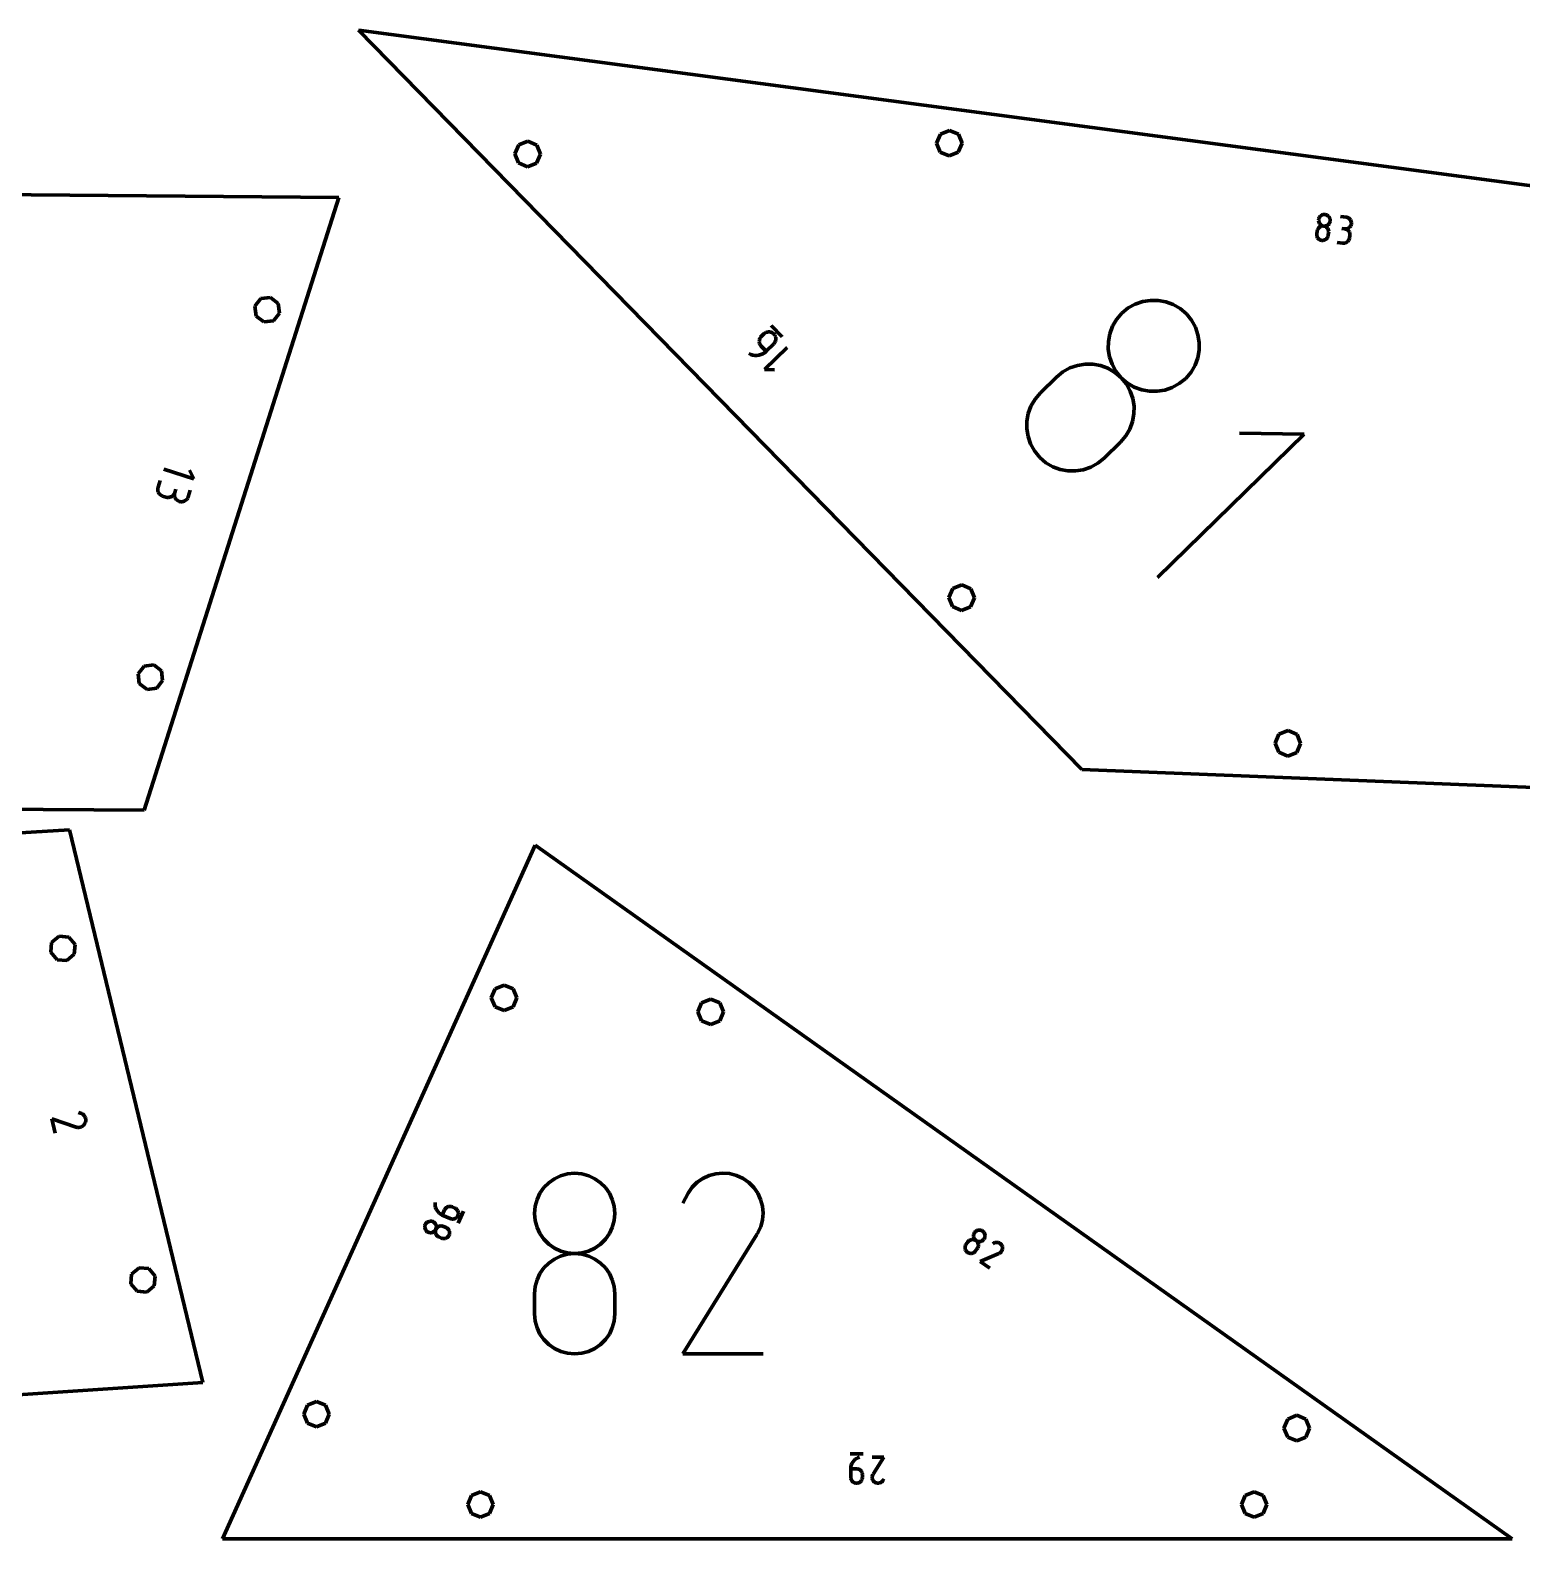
# Model space of a CAD drawing. Header units: inches. Extents: x -100 to 100, y -100 to -26.
# Drawn here: x 84.96 to 94.46, y -78.47 to -68.86 of the extents above; entities that cross this region are included whole.
import ezdxf

# ---------------------------------------------------------------- set-up
doc = ezdxf.new("R2010")
doc.units = ezdxf.units.IN
doc.header["$MEASUREMENT"] = 0
for name, color, linetype, lineweight in [('annotation', 7, 'Continuous', 0), ('boundary', 7, 'Continuous', 0), ('hole', 7, 'Continuous', 0)]:
    doc.layers.add(name, color=color, linetype=linetype, lineweight=lineweight)

msp = doc.modelspace()

# ---------------------------------------------------------------- linework, layer by layer
at = {"layer": 'annotation', "color": 1, "lineweight": 70}
for p, q in [((93.176173, -70.046376), (93.171883, -70.050999)), ((93.181171, -70.042552), (93.176173, -70.046376)), ((93.186758, -70.039617), (93.181171, -70.042552)), ((93.192817, -70.037664), (93.186758, -70.039617)), ((93.19923, -70.036782), (93.192817, -70.037664)), ((93.20588, -70.037063), (93.19923, -70.036782)), ((93.212372, -70.038525), (93.20588, -70.037063)), ((93.20588, -70.037063), (93.20588, -70.037063)), ((93.218334, -70.041048), (93.212372, -70.038525)), ((93.223674, -70.044513), (93.218334, -70.041048)), ((93.228303, -70.048803), (93.223674, -70.044513)), ((93.232131, -70.053797), (93.228303, -70.048803)), ((93.340869, -70.054956), (93.304274, -70.050102)), ((93.154719, -70.142035), (93.152301, -70.160265)), ((93.156182, -70.135533), (93.154719, -70.142035)), ((93.158706, -70.129563), (93.156182, -70.135533)), ((93.162172, -70.124216), (93.158706, -70.129563)), ((93.166464, -70.119581), (93.162172, -70.124216)), ((93.164438, -70.068752), (93.164156, -70.075414)), ((93.164156, -70.075414), (93.165037, -70.081838)), ((93.165898, -70.062278), (93.164438, -70.068752)), ((93.164438, -70.068752), (93.164438, -70.068752)), ((93.165037, -70.081838), (93.166991, -70.087906)), ((93.168419, -70.05633), (93.165898, -70.062278)), ((93.171463, -70.115749), (93.166464, -70.119581)), ((93.166991, -70.087906), (93.169927, -70.0935)), ((93.171883, -70.050999), (93.168419, -70.05633)), ((93.169927, -70.0935), (93.173754, -70.098504)), ((93.177051, -70.11281), (93.171463, -70.115749)), ((93.173754, -70.098504), (93.178383, -70.102798)), ((93.18311, -70.110854), (93.177051, -70.11281)), ((93.178383, -70.102798), (93.183723, -70.106266)), ((93.189523, -70.109972), (93.18311, -70.110854)), ((93.183723, -70.106266), (93.189683, -70.10879)), ((93.196173, -70.110252), (93.189523, -70.109972)), ((93.189683, -70.10879), (93.196173, -70.110252)), ((93.202665, -70.111714), (93.196173, -70.110252)), ((93.196173, -70.110252), (93.196173, -70.110252)), ((93.196173, -70.110252), (93.196173, -70.110252)), ((93.196173, -70.110252), (93.202819, -70.110532)), ((93.208627, -70.114237), (93.202665, -70.111714)), ((93.202819, -70.110532), (93.209231, -70.109649)), ((93.213967, -70.117704), (93.208627, -70.114237)), ((93.209231, -70.109649), (93.21529, -70.107693)), ((93.218596, -70.121997), (93.213967, -70.117704)), ((93.21529, -70.107693), (93.220878, -70.104754)), ((93.222423, -70.126998), (93.218596, -70.121997)), ((93.220878, -70.104754), (93.225878, -70.100921)), ((93.225358, -70.132591), (93.222423, -70.126998)), ((93.227311, -70.138658), (93.225358, -70.132591)), ((93.225878, -70.100921), (93.230171, -70.096285)), ((93.228191, -70.14508), (93.227311, -70.138658)), ((93.227908, -70.151742), (93.228191, -70.14508)), ((93.230171, -70.096285), (93.233639, -70.090936)), ((93.235068, -70.059379), (93.232131, -70.053797)), ((93.233639, -70.090936), (93.236164, -70.084964)), ((93.237023, -70.065429), (93.235068, -70.059379)), ((93.236164, -70.084964), (93.237628, -70.078459)), ((93.237906, -70.071828), (93.237023, -70.065429)), ((93.237628, -70.078459), (93.237906, -70.071828)), ((93.237628, -70.078459), (93.237628, -70.078459)), ((93.331162, -70.128145), (93.312838, -70.125715)), ((93.312838, -70.125715), (93.331162, -70.128145)), ((93.337665, -70.129609), (93.331162, -70.128145)), ((93.331162, -70.128145), (93.331162, -70.128145)), ((93.331162, -70.128145), (93.337822, -70.128427)), ((93.343632, -70.132133), (93.337665, -70.129609)), ((93.337822, -70.128427), (93.344241, -70.127545)), ((93.347372, -70.056419), (93.340869, -70.054956)), ((93.348974, -70.135598), (93.343632, -70.132133)), ((93.344241, -70.127545), (93.350302, -70.125589)), ((93.353339, -70.058943), (93.347372, -70.056419)), ((93.353602, -70.139887), (93.348974, -70.135598)), ((93.350302, -70.125589), (93.355889, -70.122649)), ((93.358681, -70.062409), (93.353339, -70.058943)), ((93.357427, -70.144881), (93.353602, -70.139887)), ((93.355889, -70.122649), (93.360884, -70.118816)), ((93.360359, -70.150462), (93.357427, -70.144881)), ((93.363309, -70.066698), (93.358681, -70.062409)), ((93.360884, -70.118816), (93.365171, -70.11418)), ((93.367134, -70.071692), (93.363309, -70.066698)), ((93.365171, -70.11418), (93.368634, -70.10883)), ((93.370066, -70.077273), (93.367134, -70.071692)), ((93.368634, -70.10883), (93.371154, -70.102857)), ((93.372017, -70.083322), (93.370066, -70.077273)), ((93.371154, -70.102857), (93.372617, -70.096352)), ((93.372897, -70.089721), (93.372017, -70.083322)), ((93.372617, -70.096352), (93.372897, -70.089721)), ((93.372617, -70.096352), (93.372617, -70.096352)), ((93.152301, -70.160265), (93.152019, -70.166923)), ((93.152019, -70.166923), (93.152901, -70.173337)), ((93.152301, -70.160265), (93.152301, -70.160265)), ((93.152901, -70.173337), (93.154857, -70.179392)), ((93.154857, -70.179392), (93.157795, -70.18497)), ((93.157795, -70.18497), (93.161625, -70.189956)), ((93.161625, -70.189956), (93.166256, -70.194234)), ((93.166256, -70.194234), (93.171598, -70.197689)), ((93.171598, -70.197689), (93.177559, -70.200203)), ((93.177559, -70.200203), (93.184049, -70.201661)), ((93.184049, -70.201661), (93.184049, -70.201661)), ((93.184049, -70.201661), (93.190695, -70.201945)), ((93.190695, -70.201945), (93.197106, -70.201072)), ((93.197106, -70.201072), (93.203163, -70.199129)), ((93.203163, -70.199129), (93.208749, -70.196206)), ((93.208749, -70.196206), (93.213746, -70.19239)), ((93.213746, -70.19239), (93.218037, -70.187771)), ((93.218037, -70.187771), (93.221503, -70.182436)), ((93.221503, -70.182436), (93.224027, -70.176473)), ((93.224027, -70.176473), (93.22549, -70.169972)), ((93.22549, -70.169972), (93.227908, -70.151742)), ((93.227908, -70.151742), (93.227908, -70.151742)), ((93.282443, -70.214701), (93.319038, -70.219554)), ((93.319038, -70.219554), (93.319038, -70.219554)), ((93.319038, -70.219554), (93.325698, -70.219837)), ((93.325698, -70.219837), (93.332117, -70.218957)), ((93.332117, -70.218957), (93.338178, -70.217004)), ((93.338178, -70.217004), (93.343763, -70.214071)), ((93.343763, -70.214071), (93.348758, -70.210247)), ((93.348758, -70.210247), (93.353043, -70.205624)), ((93.353043, -70.205624), (93.356503, -70.200292)), ((93.356503, -70.200292), (93.359021, -70.194342)), ((93.359021, -70.194342), (93.360479, -70.187865)), ((93.36231, -70.156512), (93.360359, -70.150462)), ((93.360479, -70.187865), (93.36291, -70.169542)), ((93.36319, -70.162911), (93.36231, -70.156512)), ((93.36291, -70.169542), (93.36319, -70.162911)), ((93.36291, -70.169542), (93.36291, -70.169542)), ((91.996343, -70.607639), (91.951865, -70.632246)), ((92.043669, -70.591432), (91.996343, -70.607639)), ((92.092672, -70.583617), (92.043669, -70.591432)), ((92.142182, -70.584183), (92.092672, -70.583617)), ((92.191026, -70.593123), (92.142182, -70.584183)), ((92.238033, -70.610426), (92.191026, -70.593123)), ((92.282032, -70.636084), (92.238033, -70.610426)), ((91.877334, -70.705152), (91.851619, -70.749213)), ((91.911409, -70.665262), (91.877334, -70.705152)), ((91.951865, -70.632246), (91.911409, -70.665262)), ((91.911409, -70.665262), (91.911409, -70.665262)), ((92.321851, -70.670088), (92.282032, -70.636084)), ((92.354967, -70.710649), (92.321851, -70.670088)), ((92.321851, -70.670088), (92.321851, -70.670088)), ((92.379646, -70.755204), (92.354967, -70.710649)), ((89.616131, -70.812883), (89.61088, -70.819028)), ((89.632078, -70.797285), (89.616131, -70.812883)), ((89.616131, -70.812883), (89.616131, -70.812883)), ((89.63834, -70.792168), (89.632078, -70.797285)), ((89.645214, -70.788352), (89.63834, -70.792168)), ((89.652521, -70.785835), (89.645214, -70.788352)), ((89.660082, -70.784617), (89.652521, -70.785835)), ((89.667718, -70.784695), (89.660082, -70.784617)), ((89.67525, -70.786069), (89.667718, -70.784695)), ((89.682499, -70.788737), (89.67525, -70.786069)), ((89.748686, -70.816344), (89.678186, -70.744269)), ((89.689287, -70.792698), (89.682499, -70.788737)), ((89.695435, -70.79795), (89.689287, -70.792698)), ((89.700538, -70.8042), (89.695435, -70.79795)), ((89.695435, -70.79795), (89.695435, -70.79795)), ((89.704342, -70.811068), (89.700538, -70.8042)), ((89.706847, -70.818373), (89.704342, -70.811068)), ((89.708056, -70.825935), (89.706847, -70.818373)), ((91.834274, -70.796275), (91.825311, -70.845172)), ((91.851619, -70.749213), (91.834274, -70.796275)), ((92.395907, -70.802582), (92.379646, -70.755204)), ((92.403765, -70.851612), (92.395907, -70.802582)), ((89.602881, -70.840567), (89.602804, -70.84819)), ((89.602804, -70.84819), (89.604024, -70.855738)), ((89.604254, -70.833048), (89.602881, -70.840567)), ((89.604024, -70.855738), (89.606542, -70.863034)), ((89.60692, -70.825809), (89.604254, -70.833048)), ((89.606542, -70.863034), (89.610359, -70.8699)), ((89.61088, -70.819028), (89.60692, -70.825809)), ((89.610359, -70.8699), (89.615477, -70.87616)), ((89.615477, -70.87616), (89.646788, -70.908171)), ((89.779617, -70.884012), (89.635466, -71.025012)), ((89.636351, -70.916992), (89.646788, -70.908171)), ((89.646788, -70.908171), (89.694699, -70.861306)), ((89.694699, -70.861306), (89.699952, -70.855157)), ((89.694699, -70.861306), (89.694699, -70.861306)), ((89.699952, -70.855157), (89.703916, -70.848365)), ((89.703916, -70.848365), (89.706588, -70.841111)), ((89.706588, -70.841111), (89.707969, -70.833574)), ((89.707969, -70.833574), (89.708056, -70.825935)), ((91.825311, -70.845172), (91.824739, -70.894735)), ((91.824739, -70.894735), (91.832569, -70.943795)), ((92.394341, -70.94994), (92.403237, -70.901122)), ((92.403237, -70.901122), (92.403765, -70.851612)), ((89.535563, -70.922877), (89.535563, -70.922877)), ((89.535563, -70.922877), (89.547971, -70.928684)), ((89.547971, -70.928684), (89.560834, -70.932567)), ((89.560834, -70.932567), (89.573953, -70.934554)), ((89.573953, -70.934554), (89.587126, -70.934672)), ((89.587126, -70.934672), (89.600153, -70.932947)), ((89.600153, -70.932947), (89.612833, -70.929408)), ((89.612833, -70.929408), (89.624966, -70.92408)), ((89.624966, -70.92408), (89.636351, -70.916992)), ((91.628238, -70.997782), (91.58082, -71.014079)), ((91.677307, -70.989902), (91.628238, -70.997782)), ((91.726861, -70.990426), (91.677307, -70.989902)), ((91.775732, -70.999339), (91.726861, -70.990426)), ((91.822753, -71.016629), (91.775732, -70.999339)), ((91.832569, -70.943795), (91.848812, -70.991186)), ((91.848812, -70.991186), (91.873478, -71.035739)), ((92.351508, -71.040819), (92.377092, -70.996897)), ((92.377092, -70.996897), (92.394341, -70.94994)), ((89.635466, -71.025012), (89.698867, -71.025704)), ((91.495607, -71.071976), (91.39217, -71.173152)), ((91.536221, -71.038806), (91.495607, -71.071976)), ((91.58082, -71.014079), (91.536221, -71.038806)), ((91.866757, -71.042282), (91.822753, -71.016629)), ((91.906577, -71.076285), (91.866757, -71.042282)), ((91.873478, -71.035739), (91.906577, -71.076285)), ((91.939694, -71.116845), (91.906577, -71.076285)), ((91.906577, -71.076285), (91.906577, -71.076285)), ((91.906577, -71.076285), (91.906577, -71.076285)), ((91.906577, -71.076285), (91.946382, -71.110272)), ((92.276973, -71.113722), (92.317606, -71.080536)), ((92.317606, -71.080536), (92.351508, -71.040819)), ((92.317606, -71.080536), (92.317606, -71.080536)), ((91.39217, -71.173152), (91.358115, -71.213022)), ((91.39217, -71.173152), (91.39217, -71.173152)), ((91.964373, -71.1614), (91.939694, -71.116845)), ((91.946382, -71.110272), (91.990379, -71.135916)), ((91.980626, -71.208785), (91.964373, -71.1614)), ((91.990379, -71.135916), (92.037399, -71.153202)), ((92.037399, -71.153202), (92.086275, -71.162115)), ((92.086275, -71.162115), (92.135838, -71.162638)), ((92.135838, -71.162638), (92.184921, -71.154757)), ((92.184921, -71.154757), (92.232355, -71.138457)), ((92.232355, -71.138457), (92.276973, -71.113722)), ((91.332453, -71.25703), (91.315187, -71.304016)), ((91.358115, -71.213022), (91.332453, -71.25703)), ((91.988463, -71.257835), (91.980626, -71.208785)), ((91.987897, -71.307384), (91.988463, -71.257835)), ((91.306316, -71.352822), (91.305841, -71.40229)), ((91.315187, -71.304016), (91.306316, -71.352822)), ((91.961593, -71.403314), (91.978936, -71.356265)), ((91.978936, -71.356265), (91.987897, -71.307384)), ((91.305841, -71.40229), (91.313764, -71.45126)), ((91.313764, -71.45126), (91.330085, -71.498575)), ((91.798367, -71.588426), (91.901804, -71.48725)), ((91.901804, -71.48725), (91.935879, -71.447364)), ((91.901804, -71.48725), (91.901804, -71.48725)), ((91.935879, -71.447364), (91.961593, -71.403314)), ((92.137385, -72.349751), (93.072426, -71.435148)), ((93.072426, -71.435148), (92.661168, -71.430661)), ((91.330085, -71.498575), (91.354805, -71.543074)), ((91.354805, -71.543074), (91.387924, -71.583601)), ((91.387924, -71.583601), (91.387924, -71.583601)), ((91.387924, -71.583601), (91.427709, -71.617608)), ((85.810465, -71.659592), (86.002659, -71.720601)), ((86.002659, -71.720601), (85.973483, -71.664307)), ((91.427709, -71.617608), (91.471652, -71.643305)), ((91.471652, -71.643305), (91.518594, -71.660667)), ((91.518594, -71.660667), (91.567377, -71.66967)), ((91.567377, -71.66967), (91.616843, -71.670289)), ((91.616843, -71.670289), (91.665834, -71.662498)), ((91.665834, -71.662498), (91.71319, -71.646274)), ((91.71319, -71.646274), (91.757754, -71.621592)), ((91.757754, -71.621592), (91.798367, -71.588426)), ((85.774047, -71.774339), (85.772299, -71.782233)), ((85.787595, -71.73166), (85.774047, -71.774339)), ((85.774047, -71.774339), (85.774047, -71.774339)), ((85.772299, -71.782233), (85.771991, -71.790086)), ((85.771991, -71.790086), (85.773038, -71.797738)), ((85.773038, -71.797738), (85.775359, -71.805031)), ((85.775359, -71.805031), (85.778868, -71.811806)), ((85.778868, -71.811806), (85.783482, -71.817903)), ((85.783482, -71.817903), (85.789117, -71.823165)), ((85.789117, -71.823165), (85.79569, -71.827433)), ((85.79569, -71.827433), (85.803118, -71.830546)), ((85.803118, -71.830546), (85.824487, -71.83733)), ((85.824487, -71.83733), (85.824487, -71.83733)), ((85.824487, -71.83733), (85.832347, -71.839069)), ((85.832347, -71.839069), (85.840177, -71.839373)), ((85.840177, -71.839373), (85.847815, -71.838325)), ((85.847815, -71.838325), (85.855101, -71.836005)), ((85.855101, -71.836005), (85.861876, -71.832495)), ((85.861876, -71.832495), (85.867979, -71.827876)), ((85.867979, -71.827876), (85.87325, -71.822229)), ((85.87325, -71.822229), (85.877528, -71.815637)), ((85.877528, -71.815637), (85.880654, -71.80818)), ((85.878906, -71.816074), (85.8786, -71.823928)), ((85.8786, -71.823928), (85.879652, -71.831581)), ((85.880654, -71.80818), (85.878906, -71.816074)), ((85.879652, -71.831581), (85.88198, -71.838877)), ((85.880654, -71.80818), (85.887437, -71.78681)), ((85.887437, -71.78681), (85.880654, -71.80818)), ((85.880654, -71.80818), (85.880654, -71.80818)), ((85.88198, -71.838877), (85.8855, -71.845655)), ((85.8855, -71.845655), (85.89013, -71.851757)), ((85.89013, -71.851757), (85.895786, -71.857026)), ((85.895786, -71.857026), (85.902385, -71.861301)), ((85.902385, -71.861301), (85.909845, -71.864426)), ((85.909845, -71.864426), (85.909845, -71.864426)), ((85.909845, -71.864426), (85.917705, -71.866164)), ((85.917705, -71.866164), (85.925534, -71.866469)), ((85.925534, -71.866469), (85.933172, -71.865421)), ((85.933172, -71.865421), (85.940459, -71.863101)), ((85.940459, -71.863101), (85.947234, -71.85959)), ((85.947234, -71.85959), (85.953337, -71.854971)), ((85.953337, -71.854971), (85.958608, -71.849325)), ((85.958608, -71.849325), (85.962886, -71.842733)), ((85.962886, -71.842733), (85.966011, -71.835275)), ((85.966011, -71.835275), (85.979559, -71.792597)), ((85.119407, -75.888369), (85.09754, -75.797702)), ((85.09754, -75.797702), (85.252619, -75.848953)), ((85.280455, -75.760022), (85.267599, -75.756823)), ((85.288293, -75.763131), (85.280455, -75.760022)), ((85.295253, -75.76745), (85.288293, -75.763131)), ((85.301246, -75.772819), (85.295253, -75.76745)), ((85.306188, -75.779075), (85.301246, -75.772819)), ((85.309991, -75.786057), (85.306188, -75.779075)), ((85.312569, -75.793604), (85.309991, -75.786057)), ((85.312093, -75.818014), (85.313707, -75.809744)), ((85.313837, -75.801553), (85.312569, -75.793604)), ((85.313707, -75.809744), (85.313837, -75.801553)), ((85.252619, -75.848953), (85.252619, -75.848953)), ((85.252619, -75.848953), (85.252767, -75.849023)), ((85.252767, -75.849023), (85.252915, -75.849089)), ((85.252915, -75.849089), (85.253064, -75.849151)), ((85.253064, -75.849151), (85.253216, -75.849209)), ((85.253216, -75.849209), (85.253372, -75.849264)), ((85.253372, -75.849264), (85.253532, -75.849316)), ((85.253532, -75.849316), (85.253699, -75.849366)), ((85.253699, -75.849366), (85.253873, -75.849414)), ((85.253873, -75.849414), (85.254055, -75.84946)), ((85.254055, -75.84946), (85.254055, -75.84946)), ((85.254055, -75.84946), (85.262316, -75.851128)), ((85.262316, -75.851128), (85.270503, -75.851292)), ((85.270503, -75.851292), (85.278452, -75.850043)), ((85.278452, -75.850043), (85.286002, -75.847474)), ((85.286002, -75.847474), (85.292991, -75.843675)), ((85.292991, -75.843675), (85.299256, -75.838738)), ((85.299256, -75.838738), (85.304636, -75.832755)), ((85.304636, -75.832755), (85.308969, -75.825816)), ((85.308969, -75.825816), (85.312093, -75.818014)), ((85.312093, -75.818014), (85.312093, -75.818014)), ((88.297984, -76.17862), (88.262283, -76.203862)), ((88.337818, -76.159685), (88.297984, -76.17862)), ((88.38106, -76.147787), (88.337818, -76.159685)), ((88.426981, -76.143658), (88.38106, -76.147787)), ((88.472901, -76.147787), (88.426981, -76.143658)), ((88.426981, -76.143658), (88.426981, -76.143658)), ((88.516143, -76.159685), (88.472901, -76.147787)), ((88.555977, -76.17862), (88.516143, -76.159685)), ((88.591678, -76.203862), (88.555977, -76.17862)), ((89.243968, -76.175921), (89.207639, -76.200973)), ((89.283676, -76.15762), (89.243968, -76.175921)), ((89.325791, -76.146321), (89.283676, -76.15762)), ((89.36934, -76.142278), (89.325791, -76.146321)), ((89.413351, -76.145742), (89.36934, -76.142278)), ((89.456851, -76.156967), (89.413351, -76.145742)), ((89.498869, -76.176205), (89.456851, -76.156967)), ((89.536449, -76.20289), (89.498869, -76.176205)), ((89.498869, -76.176205), (89.498869, -76.176205)), ((88.206191, -76.270336), (88.187254, -76.310104)), ((88.231443, -76.234678), (88.206191, -76.270336)), ((88.262283, -76.203862), (88.231443, -76.234678)), ((88.622518, -76.234678), (88.591678, -76.203862)), ((88.64777, -76.270336), (88.622518, -76.234678)), ((88.666707, -76.310104), (88.64777, -76.270336)), ((89.149011, -76.270314), (89.115426, -76.334739)), ((89.175663, -76.232521), (89.149011, -76.270314)), ((89.207639, -76.200973), (89.175663, -76.232521)), ((89.56787, -76.234913), (89.536449, -76.20289)), ((89.592852, -76.271291), (89.56787, -76.234913)), ((89.611117, -76.311042), (89.592852, -76.271291)), ((87.539281, -76.328978), (87.538553, -76.340249)), ((87.538553, -76.340249), (87.539439, -76.351291)), ((87.539281, -76.328978), (87.539281, -76.328978)), ((87.539439, -76.351291), (87.541857, -76.361959)), ((87.541857, -76.361959), (87.545726, -76.372106)), ((87.545726, -76.372106), (87.550966, -76.381588)), ((87.550966, -76.381588), (87.557495, -76.390258)), ((87.557495, -76.390258), (87.565232, -76.39797)), ((87.599166, -76.376281), (87.584005, -76.409939)), ((87.602433, -76.370471), (87.599166, -76.376281)), ((87.606556, -76.365476), (87.602433, -76.370471)), ((87.6114, -76.36135), (87.606556, -76.365476)), ((87.616828, -76.358145), (87.6114, -76.36135)), ((87.622702, -76.355912), (87.616828, -76.358145)), ((87.628887, -76.354705), (87.622702, -76.355912)), ((87.635246, -76.354576), (87.628887, -76.354705)), ((87.641641, -76.355578), (87.635246, -76.354576)), ((87.647937, -76.357762), (87.641641, -76.355578)), ((87.664704, -76.365314), (87.647937, -76.357762)), ((87.647937, -76.357762), (87.647937, -76.357762)), ((87.670515, -76.368583), (87.664704, -76.365314)), ((87.675511, -76.372713), (87.670515, -76.368583)), ((87.67964, -76.377566), (87.675511, -76.372713)), ((87.682848, -76.383003), (87.67964, -76.377566)), ((87.685083, -76.388888), (87.682848, -76.383003)), ((87.686292, -76.395083), (87.685083, -76.388888)), ((87.685128, -76.460558), (87.719263, -76.384772)), ((88.175359, -76.353251), (88.171232, -76.399046)), ((88.187254, -76.310104), (88.175359, -76.353251)), ((88.678603, -76.353251), (88.666707, -76.310104)), ((88.682729, -76.399046), (88.678603, -76.353251)), ((89.622384, -76.353187), (89.611117, -76.311042)), ((89.626375, -76.396743), (89.622384, -76.353187)), ((87.473752, -76.476407), (87.472754, -76.482803)), ((87.472754, -76.482803), (87.472885, -76.489168)), ((87.475931, -76.470118), (87.473752, -76.476407)), ((87.479196, -76.46432), (87.475931, -76.470118)), ((87.475931, -76.470118), (87.475931, -76.470118)), ((87.483325, -76.459334), (87.479196, -76.46432)), ((87.488179, -76.455214), (87.483325, -76.459334)), ((87.493617, -76.452012), (87.488179, -76.455214)), ((87.499501, -76.44978), (87.493617, -76.452012)), ((87.50569, -76.44857), (87.499501, -76.44978)), ((87.512047, -76.448435), (87.50569, -76.44857)), ((87.518431, -76.449428), (87.512047, -76.448435)), ((87.524702, -76.451599), (87.518431, -76.449428)), ((87.524702, -76.451599), (87.524702, -76.451599)), ((87.530512, -76.45487), (87.524702, -76.451599)), ((87.535508, -76.459004), (87.530512, -76.45487)), ((87.539635, -76.463862), (87.535508, -76.459004)), ((87.542842, -76.469306), (87.539635, -76.463862)), ((87.545077, -76.475196), (87.542842, -76.469306)), ((87.546288, -76.481393), (87.545077, -76.475196)), ((87.545425, -76.494154), (87.546421, -76.487758)), ((87.546421, -76.487758), (87.546288, -76.481393)), ((87.555497, -76.485536), (87.550642, -76.489655)), ((87.560938, -76.482335), (87.555497, -76.485536)), ((87.566828, -76.480106), (87.560938, -76.482335)), ((87.565232, -76.39797), (87.574096, -76.40458)), ((87.573028, -76.478901), (87.566828, -76.480106)), ((87.5794, -76.478773), (87.573028, -76.478901)), ((87.574096, -76.40458), (87.584005, -76.409939)), ((87.585805, -76.479775), (87.5794, -76.478773)), ((87.584005, -76.409939), (87.634383, -76.432631)), ((87.592104, -76.481959), (87.585805, -76.479775)), ((87.608872, -76.489511), (87.592104, -76.481959)), ((87.592104, -76.481959), (87.592104, -76.481959)), ((87.634383, -76.432631), (87.634383, -76.432631)), ((87.634383, -76.432631), (87.640683, -76.434815)), ((87.640683, -76.434815), (87.647088, -76.435816)), ((87.647088, -76.435816), (87.65346, -76.435687)), ((87.65346, -76.435687), (87.659661, -76.434481)), ((87.659661, -76.434481), (87.665551, -76.432251)), ((87.665551, -76.432251), (87.670993, -76.42905)), ((87.670993, -76.42905), (87.675848, -76.424931)), ((87.675848, -76.424931), (87.679976, -76.419947)), ((87.679976, -76.419947), (87.68324, -76.41415)), ((87.68324, -76.41415), (87.685424, -76.407852)), ((87.68324, -76.41415), (87.68324, -76.41415)), ((87.685424, -76.407852), (87.686424, -76.401451)), ((87.686424, -76.401451), (87.686292, -76.395083)), ((88.171232, -76.399046), (88.171232, -76.399046)), ((88.171232, -76.399046), (88.175361, -76.445055)), ((88.175361, -76.445055), (88.187262, -76.48837)), ((88.666699, -76.48837), (88.6786, -76.445055)), ((88.6786, -76.445055), (88.682729, -76.399046)), ((88.682729, -76.399046), (88.682729, -76.399046)), ((89.591894, -76.526063), (89.61141, -76.484162)), ((89.61141, -76.484162), (89.62281, -76.440728)), ((89.62281, -76.440728), (89.626375, -76.396743)), ((87.472885, -76.489168), (87.474091, -76.495363)), ((87.474091, -76.495363), (87.476318, -76.501248)), ((87.476318, -76.501248), (87.479514, -76.506685)), ((87.479514, -76.506685), (87.483625, -76.511535)), ((87.483625, -76.511535), (87.488599, -76.515658)), ((87.488599, -76.515658), (87.494381, -76.518916)), ((87.494381, -76.518916), (87.494381, -76.518916)), ((87.494381, -76.518916), (87.500681, -76.5211)), ((87.500681, -76.5211), (87.507087, -76.522101)), ((87.507087, -76.522101), (87.51346, -76.521973)), ((87.51346, -76.521973), (87.519663, -76.520768)), ((87.519663, -76.520768), (87.525555, -76.518538)), ((87.525555, -76.518538), (87.530998, -76.515338)), ((87.530998, -76.515338), (87.535853, -76.51122)), ((87.535853, -76.51122), (87.539983, -76.506236)), ((87.539983, -76.506236), (87.543247, -76.50044)), ((87.541069, -76.506728), (87.540072, -76.513124)), ((87.540072, -76.513124), (87.540205, -76.51949)), ((87.540205, -76.51949), (87.541415, -76.525687)), ((87.543247, -76.50044), (87.541069, -76.506728)), ((87.541415, -76.525687), (87.54365, -76.531576)), ((87.543247, -76.50044), (87.545425, -76.494154)), ((87.546513, -76.494641), (87.543247, -76.50044)), ((87.543247, -76.50044), (87.543247, -76.50044)), ((87.543247, -76.50044), (87.543247, -76.50044)), ((87.54365, -76.531576), (87.546856, -76.537018)), ((87.550642, -76.489655), (87.546513, -76.494641)), ((87.546856, -76.537018), (87.550982, -76.541874)), ((87.550982, -76.541874), (87.555976, -76.546006)), ((87.555976, -76.546006), (87.561783, -76.549276)), ((87.561783, -76.549276), (87.578551, -76.556828)), ((87.578551, -76.556828), (87.578551, -76.556828)), ((87.578551, -76.556828), (87.584847, -76.559011)), ((87.584847, -76.559011), (87.591245, -76.560008)), ((87.591245, -76.560008), (87.597606, -76.559874)), ((87.597606, -76.559874), (87.603793, -76.558662)), ((87.603793, -76.558662), (87.609669, -76.556425)), ((87.614679, -76.492781), (87.608872, -76.489511)), ((87.609669, -76.556425), (87.615097, -76.553218)), ((87.619665, -76.496911), (87.614679, -76.492781)), ((87.615097, -76.553218), (87.61994, -76.549094)), ((87.62378, -76.501763), (87.619665, -76.496911)), ((87.61994, -76.549094), (87.624061, -76.544106)), ((87.626972, -76.5072), (87.62378, -76.501763)), ((87.624061, -76.544106), (87.627322, -76.538309)), ((87.629192, -76.513083), (87.626972, -76.5072)), ((87.627322, -76.538309), (87.629503, -76.532024)), ((87.627322, -76.538309), (87.627322, -76.538309)), ((87.630387, -76.519273), (87.629192, -76.513083)), ((87.629503, -76.532024), (87.630508, -76.525633)), ((87.630508, -76.525633), (87.630387, -76.519273)), ((88.187262, -76.48837), (88.206207, -76.528264)), ((88.206207, -76.528264), (88.231467, -76.564013)), ((88.231467, -76.564013), (88.262313, -76.594889)), ((88.591648, -76.594889), (88.622494, -76.564013)), ((88.622494, -76.564013), (88.647754, -76.528264)), ((88.647754, -76.528264), (88.666699, -76.48837)), ((89.114704, -77.293959), (89.587344, -76.533069)), ((89.587344, -76.533069), (89.587909, -76.53237)), ((89.587344, -76.533069), (89.587344, -76.533069)), ((89.587909, -76.53237), (89.588451, -76.531664)), ((89.588451, -76.531664), (89.588973, -76.530947)), ((89.588973, -76.530947), (89.589479, -76.530213)), ((89.589479, -76.530213), (89.589973, -76.529454)), ((89.589973, -76.529454), (89.590458, -76.528666)), ((89.590458, -76.528666), (89.590937, -76.527842)), ((89.590937, -76.527842), (89.591415, -76.526976)), ((89.591415, -76.526976), (89.591894, -76.526063)), ((89.591894, -76.526063), (89.591894, -76.526063)), ((90.930423, -76.580928), (90.919773, -76.595917)), ((90.934753, -76.575862), (90.930423, -76.580928)), ((90.939772, -76.571763), (90.934753, -76.575862)), ((90.945334, -76.568654), (90.939772, -76.571763)), ((90.951293, -76.56656), (90.945334, -76.568654)), ((90.957501, -76.565506), (90.951293, -76.56656)), ((90.963814, -76.565517), (90.957501, -76.565506)), ((90.970085, -76.566617), (90.963814, -76.565517)), ((90.966549, -76.5388), (90.966532, -76.545117)), ((90.966532, -76.545117), (90.96758, -76.551329)), ((90.967655, -76.532523), (90.966549, -76.5388)), ((90.96758, -76.551329), (90.969668, -76.557287)), ((90.969875, -76.526432), (90.967655, -76.532523)), ((90.969668, -76.557287), (90.972769, -76.562847)), ((90.973236, -76.520674), (90.969875, -76.526432)), ((90.976168, -76.568831), (90.970085, -76.566617)), ((90.972769, -76.562847), (90.97686, -76.567861)), ((90.977549, -76.515631), (90.973236, -76.520674)), ((90.973236, -76.520674), (90.973236, -76.520674)), ((90.981915, -76.572184), (90.976168, -76.568831)), ((90.97686, -76.567861), (90.981915, -76.572184)), ((90.982556, -76.511549), (90.977549, -76.515631)), ((90.986973, -76.576508), (90.981915, -76.572184)), ((90.981915, -76.572184), (90.981915, -76.572184)), ((90.981915, -76.572184), (90.981915, -76.572184)), ((90.981915, -76.572184), (90.987661, -76.575535)), ((90.988108, -76.508453), (90.982556, -76.511549)), ((90.991066, -76.581523), (90.986973, -76.576508)), ((90.987661, -76.575535), (90.993742, -76.577749)), ((90.99406, -76.506369), (90.988108, -76.508453)), ((90.994169, -76.587082), (90.991066, -76.581523)), ((90.993742, -76.577749), (91.000013, -76.578848)), ((91.000264, -76.505322), (90.99406, -76.506369)), ((91.000013, -76.578848), (91.006327, -76.578859)), ((91.006574, -76.505336), (91.000264, -76.505322)), ((91.006327, -76.578859), (91.012537, -76.577805)), ((91.012844, -76.506439), (91.006574, -76.505336)), ((91.012537, -76.577805), (91.018497, -76.575711)), ((91.018926, -76.508653), (91.012844, -76.506439)), ((91.018497, -76.575711), (91.024061, -76.572601)), ((91.024674, -76.512006), (91.018926, -76.508653)), ((91.024061, -76.572601), (91.029082, -76.5685)), ((91.029731, -76.516331), (91.024674, -76.512006)), ((91.024674, -76.512006), (91.024674, -76.512006)), ((91.029082, -76.5685), (91.033414, -76.563432)), ((91.033824, -76.521345), (91.029731, -76.516331)), ((91.033414, -76.563432), (91.036756, -76.557699)), ((91.033414, -76.563432), (91.033414, -76.563432)), ((91.036927, -76.526903), (91.033824, -76.521345)), ((91.036756, -76.557699), (91.038964, -76.551628)), ((91.039018, -76.532857), (91.036927, -76.526903)), ((91.038964, -76.551628), (91.04006, -76.545367)), ((91.04007, -76.539061), (91.039018, -76.532857)), ((91.04006, -76.545367), (91.04007, -76.539061)), ((91.111727, -76.584008), (91.105328, -76.585046)), ((91.118095, -76.584097), (91.111727, -76.584008)), ((91.124297, -76.585264), (91.118095, -76.584097)), ((88.262313, -76.594889), (88.298016, -76.620167)), ((88.337818, -76.67119), (88.297984, -76.690142)), ((88.298016, -76.620167), (88.337848, -76.639121)), ((88.38106, -76.659285), (88.337818, -76.67119)), ((88.337848, -76.639121), (88.381079, -76.651026)), ((88.426981, -76.655156), (88.38106, -76.659285)), ((88.381079, -76.651026), (88.426981, -76.655156)), ((88.426981, -76.655156), (88.472882, -76.651026)), ((88.472901, -76.659283), (88.426981, -76.655156)), ((88.426981, -76.655156), (88.426981, -76.655156)), ((88.426981, -76.655156), (88.426981, -76.655156)), ((88.472882, -76.651026), (88.516114, -76.639121)), ((88.516143, -76.671181), (88.472901, -76.659283)), ((88.516114, -76.639121), (88.555945, -76.620167)), ((88.555977, -76.690126), (88.516143, -76.671181)), ((88.555945, -76.620167), (88.591648, -76.594889)), ((90.913102, -76.614022), (90.913095, -76.620325)), ((90.913095, -76.620325), (90.914153, -76.626522)), ((90.9142, -76.607756), (90.913102, -76.614022)), ((90.914153, -76.626522), (90.91625, -76.632468)), ((90.916415, -76.601672), (90.9142, -76.607756)), ((90.91625, -76.632468), (90.919359, -76.638016)), ((90.919773, -76.595917), (90.916415, -76.601672)), ((90.919359, -76.638016), (90.923456, -76.643023)), ((90.919773, -76.595917), (90.919773, -76.595917)), ((90.923456, -76.643023), (90.928513, -76.647343)), ((90.928513, -76.647343), (90.928513, -76.647343)), ((90.928513, -76.647343), (90.934257, -76.650697)), ((90.934257, -76.650697), (90.940332, -76.652918)), ((90.940332, -76.652918), (90.946595, -76.654029)), ((90.946595, -76.654029), (90.952899, -76.654053)), ((90.952899, -76.654053), (90.959099, -76.653013)), ((90.959099, -76.653013), (90.96505, -76.650932)), ((90.96505, -76.650932), (90.970606, -76.647834)), ((90.970606, -76.647834), (90.975621, -76.64374)), ((90.975621, -76.64374), (90.979951, -76.638675)), ((90.979951, -76.638675), (90.990601, -76.623686)), ((90.990601, -76.623686), (90.993962, -76.617928)), ((90.990601, -76.623686), (90.990601, -76.623686)), ((90.993962, -76.617928), (90.996182, -76.611839)), ((90.996257, -76.593039), (90.994169, -76.587082)), ((90.996182, -76.611839), (90.997288, -76.605563)), ((90.997305, -76.599248), (90.996257, -76.593039)), ((90.997288, -76.605563), (90.997305, -76.599248)), ((91.009426, -76.704829), (91.128638, -76.65482)), ((91.099033, -76.587265), (91.089696, -76.592037)), ((91.105328, -76.585046), (91.099033, -76.587265)), ((91.130196, -76.587455), (91.124297, -76.585264)), ((91.128638, -76.65482), (91.128763, -76.654785)), ((91.128638, -76.65482), (91.128638, -76.65482)), ((91.128763, -76.654785), (91.128886, -76.654747)), ((91.128886, -76.654747), (91.129007, -76.654707)), ((91.129007, -76.654707), (91.129128, -76.654662)), ((91.129128, -76.654662), (91.12925, -76.654614)), ((91.12925, -76.654614), (91.129373, -76.654562)), ((91.129373, -76.654562), (91.129498, -76.654505)), ((91.129498, -76.654505), (91.129626, -76.654443)), ((91.129626, -76.654443), (91.129759, -76.654376)), ((91.129759, -76.654376), (91.135558, -76.651078)), ((91.129759, -76.654376), (91.129759, -76.654376)), ((91.135658, -76.590619), (91.130196, -76.587455)), ((91.135558, -76.651078), (91.14053, -76.646921)), ((91.140546, -76.594706), (91.135658, -76.590619)), ((91.14053, -76.646921), (91.144626, -76.642044)), ((91.144725, -76.599663), (91.140546, -76.594706)), ((91.144626, -76.642044), (91.147798, -76.636586)), ((91.148061, -76.605439), (91.144725, -76.599663)), ((91.147798, -76.636586), (91.149995, -76.630686)), ((91.150251, -76.61172), (91.148061, -76.605439)), ((91.148061, -76.605439), (91.148061, -76.605439)), ((91.149995, -76.630686), (91.151169, -76.624482)), ((91.151271, -76.618114), (91.150251, -76.61172)), ((91.151169, -76.624482), (91.151271, -76.618114)), ((88.231443, -76.746287), (88.206191, -76.782026)), ((88.262283, -76.715417), (88.231443, -76.746287)), ((88.297984, -76.690142), (88.262283, -76.715417)), ((88.591678, -76.715393), (88.555977, -76.690126)), ((88.622518, -76.746257), (88.591678, -76.715393)), ((88.64777, -76.781994), (88.622518, -76.746257)), ((91.069604, -76.747587), (91.009426, -76.704829)), ((88.175359, -76.865206), (88.171232, -76.911193)), ((88.187254, -76.821907), (88.175359, -76.865206)), ((88.206191, -76.782026), (88.187254, -76.821907)), ((88.666707, -76.821878), (88.64777, -76.781994)), ((88.678603, -76.865186), (88.666707, -76.821878)), ((88.682729, -76.911193), (88.678603, -76.865186)), ((88.171232, -76.911193), (88.171232, -77.038598)), ((88.682729, -77.038598), (88.682729, -76.911193)), ((88.682729, -76.911193), (88.682729, -76.911193)), ((88.171232, -77.038598), (88.171232, -77.038598)), ((88.171232, -77.038598), (88.175361, -77.084583)), ((88.6786, -77.084583), (88.682729, -77.038598)), ((88.175361, -77.084583), (88.187262, -77.127831)), ((88.187262, -77.127831), (88.206207, -77.16763)), ((88.647754, -77.16763), (88.666699, -77.127831)), ((88.666699, -77.127831), (88.6786, -77.084583)), ((88.206207, -77.16763), (88.231467, -77.203264)), ((88.231467, -77.203264), (88.262313, -77.23402)), ((88.262313, -77.23402), (88.298016, -77.259184)), ((88.555945, -77.259184), (88.591648, -77.23402)), ((88.591648, -77.23402), (88.622494, -77.203264)), ((88.622494, -77.203264), (88.647754, -77.16763)), ((88.298016, -77.259184), (88.337848, -77.278043)), ((88.337848, -77.278043), (88.381079, -77.289881)), ((88.381079, -77.289881), (88.426981, -77.293986)), ((88.426981, -77.293986), (88.472882, -77.289881)), ((88.426981, -77.293986), (88.426981, -77.293986)), ((88.472882, -77.289881), (88.516114, -77.278043)), ((88.516114, -77.278043), (88.555945, -77.259184)), ((89.626201, -77.293959), (89.114704, -77.293959)), ((90.263806, -77.930575), (90.180697, -77.930575)), ((90.186189, -78.013967), (90.185372, -78.025174)), ((90.185372, -78.025174), (90.185372, -78.080607)), ((90.222283, -78.025174), (90.185372, -78.025174)), ((90.188574, -78.003195), (90.186189, -78.013967)), ((90.192426, -77.992993), (90.188574, -78.003195)), ((90.197646, -77.983498), (90.192426, -77.992993)), ((90.204134, -77.974844), (90.197646, -77.983498)), ((90.211788, -77.967167), (90.204134, -77.974844)), ((90.22051, -77.960602), (90.211788, -77.967167)), ((90.230198, -77.955285), (90.22051, -77.960602)), ((90.228907, -78.025769), (90.222283, -78.025174)), ((90.240754, -77.951352), (90.230198, -77.955285)), ((90.240754, -77.951352), (90.240754, -77.951352)), ((90.321527, -77.951351), (90.395349, -77.951351)), ((90.395349, -77.951351), (90.327135, -78.061166)), ((90.185372, -78.080607), (90.185372, -78.080607)), ((90.185372, -78.080607), (90.185966, -78.087248)), ((90.185966, -78.087248), (90.187679, -78.093499)), ((90.187679, -78.093499), (90.190408, -78.099257)), ((90.190408, -78.099257), (90.194048, -78.104416)), ((90.194048, -78.104416), (90.198496, -78.108872)), ((90.198496, -78.108872), (90.203647, -78.112521)), ((90.203647, -78.112521), (90.209397, -78.115256)), ((90.209397, -78.115256), (90.215644, -78.116974)), ((90.215644, -78.116974), (90.222283, -78.11757)), ((90.222283, -78.11757), (90.228907, -78.116974)), ((90.222283, -78.11757), (90.222283, -78.11757)), ((90.235147, -78.027486), (90.228907, -78.025769)), ((90.228907, -78.116974), (90.235147, -78.115256)), ((90.240895, -78.030221), (90.235147, -78.027486)), ((90.235147, -78.115256), (90.240895, -78.112521)), ((90.246048, -78.033867), (90.240895, -78.030221)), ((90.240895, -78.112521), (90.246048, -78.108872)), ((90.2505, -78.038322), (90.246048, -78.033867)), ((90.246048, -78.108872), (90.2505, -78.104416)), ((90.254145, -78.043479), (90.2505, -78.038322)), ((90.2505, -78.104416), (90.254145, -78.099257)), ((90.25688, -78.049236), (90.254145, -78.043479)), ((90.254145, -78.099257), (90.25688, -78.093499)), ((90.258597, -78.055486), (90.25688, -78.049236)), ((90.25688, -78.093499), (90.258597, -78.087248)), ((90.259193, -78.062126), (90.258597, -78.055486)), ((90.258597, -78.087248), (90.259193, -78.080607)), ((90.259193, -78.080607), (90.259193, -78.062126)), ((90.259193, -78.062126), (90.259193, -78.062126)), ((90.322017, -78.074493), (90.321502, -78.080841)), ((90.321502, -78.080841), (90.322078, -78.087127)), ((90.323662, -78.068224), (90.322017, -78.074493)), ((90.322078, -78.087127), (90.323704, -78.093209)), ((90.326479, -78.062177), (90.323662, -78.068224)), ((90.323704, -78.093209), (90.32634, -78.098947)), ((90.32634, -78.098947), (90.329946, -78.104197)), ((90.326548, -78.062045), (90.326479, -78.062177)), ((90.326479, -78.062177), (90.326479, -78.062177)), ((90.326617, -78.06192), (90.326548, -78.062045)), ((90.326686, -78.061801), (90.326617, -78.06192)), ((90.326756, -78.061687), (90.326686, -78.061801)), ((90.326827, -78.061578), (90.326756, -78.061687)), ((90.3269, -78.061472), (90.326827, -78.061578)), ((90.326976, -78.061368), (90.3269, -78.061472)), ((90.327054, -78.061267), (90.326976, -78.061368)), ((90.327135, -78.061166), (90.327054, -78.061267)), ((90.327135, -78.061166), (90.327135, -78.061166)), ((90.329946, -78.104197), (90.334481, -78.108818)), ((90.334481, -78.108818), (90.339905, -78.11267)), ((90.339905, -78.11267), (90.339905, -78.11267)), ((90.339905, -78.11267), (90.345969, -78.115446)), ((90.345969, -78.115446), (90.352247, -78.117066)), ((90.352247, -78.117066), (90.358599, -78.117566)), ((90.358599, -78.117566), (90.364884, -78.116983)), ((90.364884, -78.116983), (90.370962, -78.115352)), ((90.370962, -78.115352), (90.376693, -78.112711)), ((90.376693, -78.112711), (90.381936, -78.109095)), ((90.381936, -78.109095), (90.386551, -78.104542)), ((90.386551, -78.104542), (90.390398, -78.099088)), ((90.390398, -78.099088), (90.395245, -78.089789))]:
    msp.add_line(p, q, dxfattribs=at)
at = {"layer": 'boundary', "color": 5, "lineweight": 70}
for p, q in [((99.590394, -70.526142), (87.049634, -68.86288)), ((87.049634, -68.86288), (91.655755, -73.571931)), ((86.924634, -69.928929), (70.843351, -69.795)), ((85.686057, -73.830741), (86.924634, -69.928929)), ((91.655755, -73.571931), (98.175836, -73.830741)), ((70.725814, -73.725426), (85.686057, -73.830741)), ((85.211361, -73.955741), (70.725814, -74.85393)), ((86.06036, -77.475998), (85.211361, -73.955741)), ((88.175838, -74.052836), (86.18536, -78.471961)), ((94.395321, -78.471961), (88.175838, -74.052836)), ((71.099954, -78.471961), (86.06036, -77.475998)), ((86.18536, -78.471961), (94.395321, -78.471961))]:
    msp.add_line(p, q, dxfattribs=at)
at = {"layer": 'hole', "color": 5, "lineweight": 70}
for p, q in [((90.731781, -69.581772), (90.75619, -69.524636)), ((90.75619, -69.524636), (90.813852, -69.501495)), ((90.813852, -69.501495), (90.870988, -69.525904)), ((90.870988, -69.525904), (90.89413, -69.583566)), ((88.046063, -69.650832), (88.070472, -69.593696)), ((88.069204, -69.708494), (88.046063, -69.650832)), ((88.070472, -69.593696), (88.128134, -69.570555)), ((88.128134, -69.570555), (88.18527, -69.594964)), ((88.208411, -69.652626), (88.184002, -69.709762)), ((88.18527, -69.594964), (88.208411, -69.652626)), ((90.754922, -69.639434), (90.731781, -69.581772)), ((90.812058, -69.663844), (90.754922, -69.639434)), ((90.86972, -69.640702), (90.812058, -69.663844)), ((90.89413, -69.583566), (90.86972, -69.640702)), ((88.12634, -69.732903), (88.069204, -69.708494)), ((88.184002, -69.709762), (88.12634, -69.732903)), ((86.390086, -70.621807), (86.42809, -70.572654)), ((86.397968, -70.683437), (86.390086, -70.621807)), ((86.42809, -70.572654), (86.48972, -70.564771)), ((86.48972, -70.564771), (86.538873, -70.602776)), ((86.538873, -70.602776), (86.546756, -70.664406)), ((86.447121, -70.721442), (86.397968, -70.683437)), ((86.508751, -70.713559), (86.447121, -70.721442)), ((86.546756, -70.664406), (86.508751, -70.713559)), ((90.809735, -72.476263), (90.834145, -72.419126)), ((90.834145, -72.419126), (90.891807, -72.395985)), ((90.891807, -72.395985), (90.948943, -72.420395)), ((90.948943, -72.420395), (90.972084, -72.478056)), ((90.832877, -72.533924), (90.809735, -72.476263)), ((90.890013, -72.558334), (90.832877, -72.533924)), ((90.947675, -72.535193), (90.890013, -72.558334)), ((90.972084, -72.478056), (90.947675, -72.535193)), ((85.64694, -72.962895), (85.684945, -72.913742)), ((85.684945, -72.913742), (85.746575, -72.905859)), ((85.746575, -72.905859), (85.795728, -72.943864)), ((85.654823, -73.024525), (85.64694, -72.962895)), ((85.703976, -73.062529), (85.654823, -73.024525)), ((85.803611, -73.005494), (85.765606, -73.054647)), ((85.795728, -72.943864), (85.803611, -73.005494)), ((85.765606, -73.054647), (85.703976, -73.062529)), ((92.887273, -73.404218), (92.911683, -73.347082)), ((92.910414, -73.46188), (92.887273, -73.404218)), ((92.911683, -73.347082), (92.969344, -73.323941)), ((92.969344, -73.323941), (93.026481, -73.34835)), ((93.049622, -73.406012), (93.025212, -73.463148)), ((93.026481, -73.34835), (93.049622, -73.406012)), ((92.96755, -73.486289), (92.910414, -73.46188)), ((93.025212, -73.463148), (92.96755, -73.486289)), ((85.09634, -74.673905), (85.143763, -74.633763)), ((85.143763, -74.633763), (85.205682, -74.638911)), ((85.205682, -74.638911), (85.245824, -74.686335)), ((85.091191, -74.735824), (85.09634, -74.673905)), ((85.131334, -74.783247), (85.091191, -74.735824)), ((85.240675, -74.748253), (85.193252, -74.788395)), ((85.245824, -74.686335), (85.240675, -74.748253)), ((85.193252, -74.788395), (85.131334, -74.783247)), ((87.919791, -74.969096), (87.977194, -74.945319)), ((87.977194, -74.945319), (88.034596, -74.969096)), ((87.896014, -75.026499), (87.919791, -74.969096)), ((87.919791, -75.083901), (87.896014, -75.026499)), ((88.034596, -74.969096), (88.058373, -75.026499)), ((88.058373, -75.026499), (88.034596, -75.083901)), ((89.23563, -75.057579), (89.293033, -75.033802)), ((89.293033, -75.033802), (89.350435, -75.057579)), ((87.977194, -75.107678), (87.919791, -75.083901)), ((88.034596, -75.083901), (87.977194, -75.107678)), ((89.211853, -75.114982), (89.23563, -75.057579)), ((89.23563, -75.172384), (89.211853, -75.114982)), ((89.350435, -75.057579), (89.374212, -75.114982)), ((89.374212, -75.114982), (89.350435, -75.172384)), ((89.293033, -75.196161), (89.23563, -75.172384)), ((89.350435, -75.172384), (89.293033, -75.196161)), ((85.605739, -76.786059), (85.653163, -76.745917)), ((85.653163, -76.745917), (85.715081, -76.751066)), ((85.715081, -76.751066), (85.755224, -76.798489)), ((85.600591, -76.847978), (85.605739, -76.786059)), ((85.640733, -76.895401), (85.600591, -76.847978)), ((85.750075, -76.860407), (85.702652, -76.90055)), ((85.755224, -76.798489), (85.750075, -76.860407)), ((85.702652, -76.90055), (85.640733, -76.895401)), ((86.701727, -77.677974), (86.725504, -77.620571)), ((86.725504, -77.620571), (86.782907, -77.596794)), ((86.782907, -77.596794), (86.840309, -77.620571)), ((86.840309, -77.620571), (86.864086, -77.677974)), ((86.725504, -77.735376), (86.701727, -77.677974)), ((86.782907, -77.759153), (86.725504, -77.735376)), ((86.840309, -77.735376), (86.782907, -77.759153)), ((86.864086, -77.677974), (86.840309, -77.735376)), ((92.943543, -77.766457), (92.96732, -77.709054)), ((92.96732, -77.709054), (93.024723, -77.685277)), ((93.024723, -77.685277), (93.082125, -77.709054)), ((93.082125, -77.709054), (93.105902, -77.766457)), ((92.96732, -77.823859), (92.943543, -77.766457)), ((93.024722, -77.847636), (92.96732, -77.823859)), ((93.082125, -77.823859), (93.024722, -77.847636)), ((93.105902, -77.766457), (93.082125, -77.823859)), ((87.746173, -78.253211), (87.76995, -78.195809)), ((87.76995, -78.195809), (87.827352, -78.172032)), ((87.827352, -78.172032), (87.884755, -78.195809)), ((87.884755, -78.195809), (87.908532, -78.253211)), ((92.672149, -78.253211), (92.695926, -78.195809)), ((92.695926, -78.195809), (92.753329, -78.172032)), ((92.753329, -78.172032), (92.810731, -78.195809)), ((92.810731, -78.195809), (92.834508, -78.253211)), ((87.76995, -78.310614), (87.746173, -78.253211)), ((87.827352, -78.334391), (87.76995, -78.310614)), ((87.884755, -78.310614), (87.827352, -78.334391)), ((87.908532, -78.253211), (87.884755, -78.310614)), ((92.695926, -78.310614), (92.672149, -78.253211)), ((92.753329, -78.334391), (92.695926, -78.310614)), ((92.810731, -78.310614), (92.753329, -78.334391)), ((92.834508, -78.253211), (92.810731, -78.310614))]:
    msp.add_line(p, q, dxfattribs=at)

doc.saveas('drawing.dxf')
